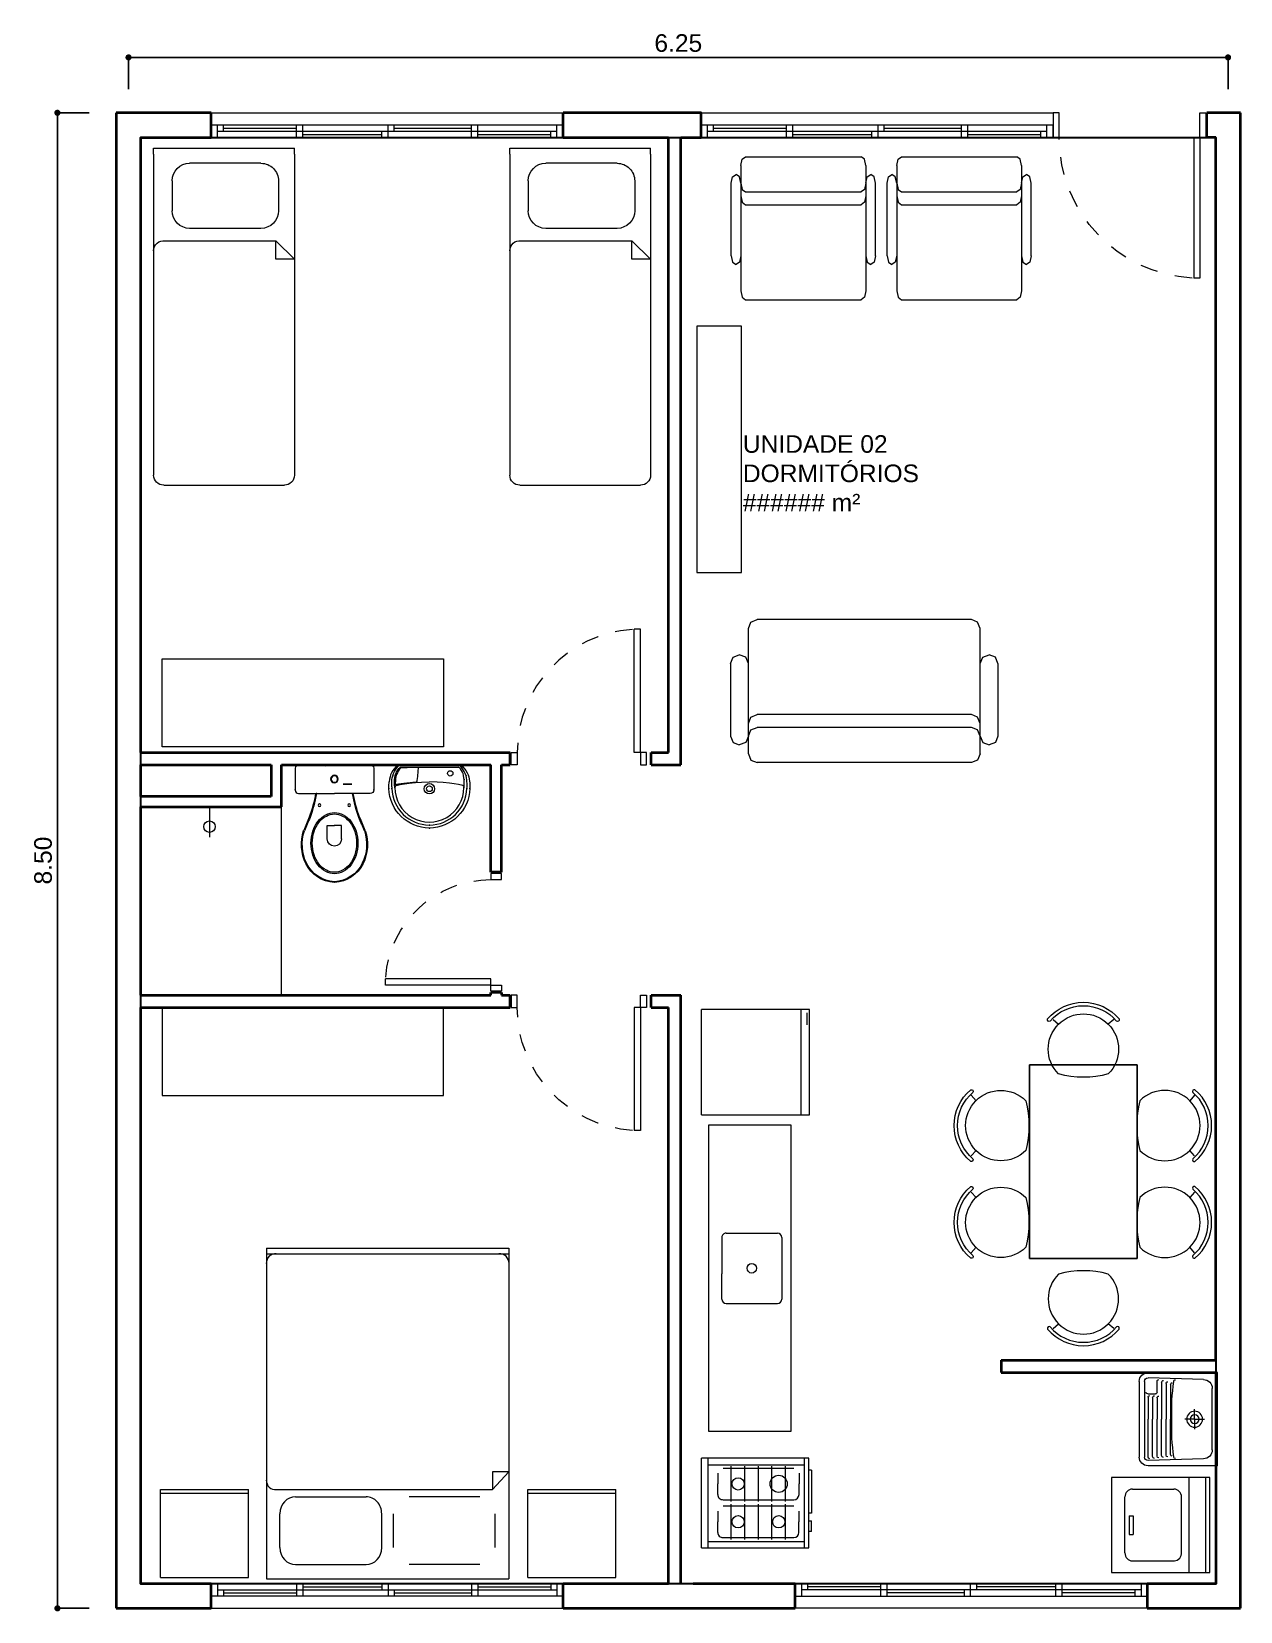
# Model space of a CAD drawing. Header units: millimetres. Extents: x 173 to 410, y -14 to 183.
# Drawn here: x 188.28 to 195.15, y 69.43 to 78.41 of the extents above; entities that cross this region are included whole.
import ezdxf

# ---------------------------------------------------------------- set-up
doc = ezdxf.new("R2010")
doc.units = ezdxf.units.MM
doc.linetypes.add('HIDDEN', pattern=[0.05, 0.025, -0.025])
doc.layers.get('0').update_dxf_attribs({"color": 4})
doc.layers.add('ar-mobiliario', color=7, linetype='Continuous')
doc.layers.add('ar-sanitarios-louças', color=7, linetype='Continuous')
for name, color, linetype, lineweight in [('ARQ Alvenaria', 201, 'Continuous', 40), ('ARQ Anotações', 2, 'Continuous', 5), ('ARQ Caixilharia', 140, 'Continuous', 9), ('ARQ Equipamento', 4, 'Continuous', 18), ('ARQ Projeções', 144, 'HIDDEN', 5), ('ARQ Visto', 152, 'Continuous', 13)]:
    doc.layers.add(name, color=color, linetype=linetype, lineweight=lineweight)
doc.layers.add('ARQ Áreas', color=7, linetype='Continuous', lineweight=30, true_color=0x0ce956, plot=False)
doc.styles.get("Standard").update_dxf_attribs({"font": 'arial.ttf'})
doc.dimstyles.new('Executivo 1-50', dxfattribs={"dimtxt": 0.1, "dimasz": 0.035, "dimexe": 0, "dimexo": 0.0625, "dimgap": 0.03, "dimtad": 1, "dimzin": 0, "dimdsep": 46, "dimtxsty": 'Standard', "dimblk": 'DOT', "dimcen": 0.09, "dimclrd": 8, "dimclre": 8, "dimadec": 0, "dimazin": 0, "dimtfac": 1, "dimtix": 1, "dimtmove": 2, "dimatfit": 3, "dimldrblk": 'DOT', "dimfxl": 0.18, "dimfxlon": 1, "dimtolj": 1, "dimtzin": 0, "dimarcsym": 0})

# ---------------------------------------------------------------- blocks, each defined once
blk = doc.blocks.new('SLAB_19', base_point=(-13.1049, -3.32))
at = {"layer": 'ar-mobiliario', "color": 8, "linetype": 'Continuous', "lineweight": 13, "true_color": 0x747474, "flags": 128}
blk.add_lwpolyline([(-13.1049, -3.32), (-13.1049, -3.82), (-11.5049, -3.82), (-11.5049, -3.32)], close=True, dxfattribs=at)
blk = doc.blocks.new('PSN_Single Bed', base_point=(23.0058, 28.0131))
at = {"layer": 'ar-mobiliario', "color": 8, "linetype": 'Continuous', "lineweight": 13, "true_color": 0x747474}
for p, q in [((23.1927, 29.9119), (23.1927, 29.9463)), ((23.9927, 29.9463), (23.1927, 29.9463)), ((23.1927, 29.9119), (23.1927, 28.0878)), ((23.9927, 29.9119), (23.9927, 29.9463)), ((23.9927, 29.9119), (23.9927, 28.0878)), ((23.3826, 29.8605), (23.788, 29.8605)), ((23.2826, 29.7605), (23.2826, 29.5905)), ((23.888, 29.7605), (23.888, 29.5905)), ((23.3826, 29.4905), (23.788, 29.4905)), ((23.2983, 29.4203), (23.1927, 29.3148)), ((23.2983, 29.3148), (23.2983, 29.4203)), ((23.9292, 29.4203), (23.2983, 29.4203)), ((23.1927, 29.3148), (23.2983, 29.3148)), ((23.9357, 28.0308), (23.2497, 28.0308))]:
    blk.add_line(p, q, dxfattribs=at)
for centre, radius, start, end in [((23.3826, 29.7605), 0.1, 90, 180.00001), ((23.788, 29.7605), 0.1, 0, 90), ((23.3826, 29.5905), 0.1, 180.00001, 270), ((23.788, 29.5905), 0.1, 270, 0), ((23.9356, 29.3637), 0.0571, 0, 97.1348), ((23.2497, 28.0878), 0.057, 180, 270), ((23.9357, 28.0878), 0.057, 270, 360)]:
    blk.add_arc(centre, radius, start, end, dxfattribs=at)
blk = doc.blocks.new('PSR_Double Bed', base_point=(23.0058, 28.0131))
at = {"layer": 'ar-mobiliario', "color": 8, "linetype": 'Continuous', "lineweight": 13, "true_color": 0x747474}
for p, q in [((23.0243, 29.7316), (23.0587, 29.7316)), ((23.0243, 28.1816), (23.0243, 29.7316)), ((23.0587, 29.7316), (24.9398, 29.7316)), ((23.0587, 28.1816), (23.0587, 29.7316)), ((24.4483, 29.626), (24.3427, 29.7316)), ((24.3427, 29.7316), (24.3427, 29.626)), ((24.9398, 29.7316), (24.9743, 29.7316)), ((24.9743, 28.1816), (24.9743, 29.7316)), ((24.3427, 29.626), (24.4483, 29.626)), ((24.4483, 28.2451), (24.4483, 29.626)), ((24.7904, 29.6447), (24.5904, 29.6447)), ((24.4904, 29.5447), (24.4904, 29.0947)), ((24.8904, 29.5447), (24.8904, 29.0947)), ((24.7904, 28.9947), (24.5904, 28.9947)), ((24.7904, 28.9185), (24.5904, 28.9185)), ((24.4904, 28.3685), (24.4904, 28.8185)), ((24.8904, 28.3685), (24.8904, 28.8185)), ((24.7904, 28.2685), (24.5904, 28.2685)), ((23.0243, 28.1816), (23.0587, 28.1816)), ((23.0587, 28.1816), (24.9398, 28.1816)), ((24.9398, 28.1816), (24.9743, 28.1816))]:
    blk.add_line(p, q, dxfattribs=at)
for centre, radius, start, end in [((23.1154, 29.6752), 0.0571, 90, 187.13481), ((24.5904, 28.8185), 0.1, 90, 180.00001), ((24.7904, 28.8185), 0.1, 0, 90), ((24.5904, 28.3685), 0.1, 180.00001, 270), ((24.7904, 28.3685), 0.1, 270, 0), ((23.1154, 28.238), 0.0571, 172.86513, 270), ((24.3916, 28.238), 0.0571, 270, 7.13484)]:
    blk.add_arc(centre, radius, start, end, dxfattribs=at)
blk = doc.blocks.new('Cab Base 1D-Drawer_2', base_point=(23.0058, 28.0131))
at = {"layer": 'ar-mobiliario', "color": 8, "linetype": 'Continuous', "lineweight": 13, "true_color": 0x747474}
for p, q in [((23.0058, 28.5131), (23.5058, 28.5131)), ((23.0058, 28.0131), (23.0058, 28.5131)), ((23.0058, 28.4931), (23.5058, 28.4931)), ((23.5058, 28.0131), (23.5058, 28.5131)), ((23.0058, 28.0131), (23.5058, 28.0131))]:
    blk.add_line(p, q, dxfattribs=at)
blk = doc.blocks.new('_DOT')
at = {"color": 0, "linetype": 'ByBlock', "lineweight": -2}
blk.add_line((-0.5, 0), (-1, 0), dxfattribs=at)
at = {"color": 0, "linetype": 'ByBlock', "const_width": 0.5}
blk.add_lwpolyline([(-0.25, 0, 1), (0.25, 0, 1)], format="xyb", close=True, dxfattribs=at)
blk = doc.blocks.new('*D2715')
at = {"layer": 'ARQ Anotações', "color": 8, "lineweight": -2, "transparency": 16777216}
for p, q in [((188.8267, 78.0867), (188.8267, 78.2667)), ((188.8617, 78.2667), (195.0417, 78.2667)), ((195.0767, 78.0867), (195.0767, 78.2667))]:
    blk.add_line(p, q, dxfattribs=at)
at = {"layer": 'Defpoints', "color": 0, "transparency": 16777216}
for p in [(195.0767, 78.2667), (195.0767, 77.7619), (188.8267, 72.8469)]:
    blk.add_point(p, dxfattribs=at)
at = {"layer": 'ARQ Anotações', "color": 8, "lineweight": -2, "transparency": 16777216, "xscale": 0.035, "yscale": 0.035, "zscale": 0.035, "rotation": 180}
blk.add_blockref('_DOT', (188.8267, 78.2667), dxfattribs=at)
at = {"layer": 'ARQ Anotações', "color": 8, "lineweight": -2, "transparency": 16777216, "xscale": 0.035, "yscale": 0.035, "zscale": 0.035}
blk.add_blockref('_DOT', (195.0767, 78.2667), dxfattribs=at)
at = {"layer": 'ARQ Anotações', "color": 0, "transparency": 16777216, "insert": (191.9517, 78.3478), "char_height": 0.1, "attachment_point": 5}
blk.add_mtext('\\A1;6.25', dxfattribs=at)
blk = doc.blocks.new('PSR_cuba cozinha', base_point=(23.0058, 28.0131))
at = {"layer": 'ar-sanitarios-louças', "color": 8, "linetype": 'Continuous', "lineweight": 13, "true_color": 0x747474}
for p, q in [((23.1098, 28.5687), (23.4098, 28.5687)), ((23.0848, 28.5437), (23.0848, 28.3372)), ((23.4348, 28.5437), (23.4348, 28.1937)), ((23.0848, 28.1937), (23.0848, 28.3372)), ((23.1098, 28.1687), (23.4098, 28.1687))]:
    blk.add_line(p, q, dxfattribs=at)
blk.add_circle((23.2598, 28.3687), 0.0269, dxfattribs=at)
for centre, start, end in [((23.1098, 28.5437), 90, 180.00001), ((23.4098, 28.5437), 0, 90), ((23.1098, 28.1937), 180.00001, 270), ((23.4098, 28.1937), 270, 0)]:
    blk.add_arc(centre, 0.025, start, end, dxfattribs=at)
blk = doc.blocks.new('PSR_Fridge 1Door', base_point=(23.0058, 28.0131))
at = {"layer": 'ar-mobiliario', "color": 8, "linetype": 'Continuous', "lineweight": 13, "true_color": 0x747474}
for p, q in [((23.0058, 28.6608), (23.0058, 28.0131)), ((23.0058, 28.6608), (23.717, 28.6608)), ((23.717, 28.0131), (23.717, 28.6608)), ((23.0058, 28.0639), (23.717, 28.0639)), ((23.0058, 28.0131), (23.717, 28.0131)), ((23.6123, 28.028), (23.6933, 28.028))]:
    blk.add_line(p, q, dxfattribs=at)
blk = doc.blocks.new('PSR_Fogão4 bocas', base_point=(23.0058, 28.0131))
at = {"layer": 'ar-mobiliario', "color": 8, "linetype": 'Continuous', "lineweight": 13, "true_color": 0x747474}
for p, q in [((23.0058, 28.6227), (23.5158, 28.6227)), ((23.0058, 28.6227), (23.0058, 28.0131)), ((23.0058, 28.5846), (23.5158, 28.5846)), ((23.0429, 28.5846), (23.0429, 28.0385)), ((23.4787, 28.5846), (23.4787, 28.0385)), ((23.5158, 28.0131), (23.5158, 28.6227)), ((23.0643, 28.5007), (23.0643, 28.0989)), ((23.0943, 28.5307), (23.1545, 28.5307)), ((23.2147, 28.5307), (23.1545, 28.5307)), ((23.2447, 28.5007), (23.2447, 28.0989)), ((23.2797, 28.5007), (23.2797, 28.0989)), ((23.3097, 28.5307), (23.3699, 28.5307)), ((23.4301, 28.5307), (23.3699, 28.5307)), ((23.4601, 28.5007), (23.4601, 28.0989)), ((23.0539, 28.4537), (23.2547, 28.4537)), ((23.0539, 28.3768), (23.2547, 28.3768)), ((23.2692, 28.4537), (23.4701, 28.4537)), ((23.2692, 28.3768), (23.4701, 28.3768)), ((23.0539, 28.2998), (23.2547, 28.2998)), ((23.2692, 28.2998), (23.4701, 28.2998)), ((23.0539, 28.2228), (23.2547, 28.2228)), ((23.2692, 28.2228), (23.4701, 28.2228)), ((23.0539, 28.1459), (23.2547, 28.1459)), ((23.2692, 28.1459), (23.4701, 28.1459)), ((23.0058, 28.0385), (23.5158, 28.0385)), ((23.0943, 28.0689), (23.1545, 28.0689)), ((23.2147, 28.0689), (23.1545, 28.0689)), ((23.3097, 28.0689), (23.3699, 28.0689)), ((23.4301, 28.0689), (23.3699, 28.0689)), ((23.0058, 28.0131), (23.5158, 28.0131)), ((23.0992, 27.9977), (23.0992, 28.0131)), ((23.0992, 27.9977), (23.1591, 27.9977)), ((23.1591, 28.0131), (23.1591, 27.9977)), ((23.2037, 27.9977), (23.2037, 28.0131)), ((23.4488, 27.9977), (23.2037, 27.9977)), ((23.4488, 27.9977), (23.4488, 28.0131))]:
    blk.add_line(p, q, dxfattribs=at)
for centre, radius in [((23.1545, 28.4153), 0.035), ((23.3699, 28.4152), 0.035), ((23.1545, 28.1844), 0.035), ((23.3699, 28.1843), 0.0487)]:
    blk.add_circle(centre, radius, dxfattribs=at)
for centre, start, end in [((23.0943, 28.5007), 90, 180.00001), ((23.3097, 28.5007), 90, 180.00001), ((23.0943, 28.0989), 180.00001, 270), ((23.3097, 28.0989), 180.00001, 270)]:
    blk.add_arc(centre, 0.03, start, end, dxfattribs=at)
blk = doc.blocks.new('CP929_2')
at = {"layer": 'ARQ Equipamento', "lineweight": 13}
for p, q in [((-0.2223, -0.0272), (-0.2237, -0.035)), ((-0.2237, -0.035), (-0.2237, -0.1589)), ((-0.218, -0.0207), (-0.2223, -0.0272)), ((-0.2115, -0.0164), (-0.218, -0.0207)), ((-0.2037, -0.015), (-0.2115, -0.0164)), ((-0.2037, -0.015), (0.2037, -0.015)), ((0.2037, -0.015), (0.2115, -0.0164)), ((0.2115, -0.0164), (0.2173, -0.0207)), ((0.2173, -0.0207), (0.2216, -0.0272)), ((0.2216, -0.0272), (0.223, -0.035)), ((0.223, -0.035), (0.223, -0.1589)), ((-0.2237, -0.1589), (-0.2223, -0.1668)), ((-0.2223, -0.1668), (-0.218, -0.1732)), ((-0.218, -0.1732), (-0.2115, -0.1775)), ((-0.2115, -0.1775), (-0.2037, -0.1789)), ((-0.2037, -0.1789), (-0.0004, -0.1789)), ((-0.1027, -0.1796), (-0.1025, -0.1789)), ((0.2037, -0.1789), (-0.0004, -0.1789)), ((0.102, -0.1796), (0.1018, -0.1789)), ((0.2115, -0.1775), (0.2037, -0.1789)), ((0.2173, -0.1732), (0.2115, -0.1775)), ((0.2216, -0.1668), (0.2173, -0.1732)), ((0.223, -0.1589), (0.2216, -0.1668)), ((-0.0404, -0.4373), (-0.0404, -0.36)), ((-0.0404, -0.36), (0.0004, -0.36)), ((0.0404, -0.36), (-0.0004, -0.36)), ((0.0404, -0.4373), (0.0404, -0.36))]:
    blk.add_line(p, q, dxfattribs=at)
for centre, radius in [((-0.0004, -0.097), 0.0216), ((-0.0004, -0.097), 0.018), ((-0.0841, -0.2459), 0.00752), ((0.0841, -0.2459), 0.00752)]:
    blk.add_circle(centre, radius, dxfattribs=at)
for centre, radius, start, end in [((-0.8588, -0.0485), 0.7626, 339.69088, 350.16298), ((0.858, -0.0485), 0.7626, 189.83702, 200.30912), ((-0.8588, -0.0485), 0.7673, 339.69088, 350.16298), ((0.858, -0.0485), 0.7673, 189.83702, 200.30912), ((-26.813, 10.7236), 28.863, 337.3538, 337.51832), ((-25.3749, 10.1249), 27.3099, 337.35144, 337.52574), ((0.0469, -0.4465), 0.1784, 142.51776, 162.37842), ((0.0459, -0.4468), 0.1702, 142.51776, 162.37842), ((0.018, -0.4244), 0.142, 118.37615, 142.51776), ((0.0176, -0.4251), 0.1345, 118.37615, 142.51776), ((-0.0004, -0.3904), 0.1034, 90, 118.37615), ((-0.0004, -0.3918), 0.0966, 90, 118.37615), ((-0.0004, -0.3904), 0.1034, 61.62385, 90), ((-0.0004, -0.3918), 0.0966, 61.62385, 90), ((-0.0184, -0.4251), 0.1345, 37.48224, 61.62385), ((-0.0187, -0.4244), 0.142, 37.48224, 61.62385), ((-0.0466, -0.4468), 0.1702, 17.62158, 37.48224), ((-0.0476, -0.4465), 0.1784, 17.62158, 37.48224), ((25.3742, 10.1249), 27.3099, 202.47426, 202.64856), ((26.8123, 10.7236), 28.863, 202.48168, 202.6462), ((0.0671, -0.4681), 0.2549, 162.09039, 205.44583), ((0.0634, -0.4684), 0.2467, 161.86702, 205.76246), ((0.0924, -0.461), 0.2261, 162.37842, 180), ((0.0905, -0.461), 0.2169, 162.37842, 180), ((0, -0.4373), 0.0404, 180, 0), ((-0.0912, -0.461), 0.2169, 360, 17.62158), ((-0.0931, -0.461), 0.2261, 0, 17.62158), ((-0.0641, -0.4684), 0.2467, 334.23754, 18.13298), ((-0.0678, -0.4681), 0.2549, 334.55417, 17.90961), ((0.0924, -0.461), 0.2261, 180, 197.62158), ((0.0905, -0.461), 0.2169, 180, 197.62158), ((0.0469, -0.4754), 0.1784, 197.62158, 217.48224), ((0.0459, -0.4751), 0.1702, 197.62158, 217.48224), ((-0.0466, -0.4751), 0.1702, 322.51776, 342.37842), ((-0.0476, -0.4754), 0.1784, 322.51776, 342.37842), ((-0.0912, -0.461), 0.2169, 342.37842, 0), ((-0.0931, -0.461), 0.2261, 342.37842, 360), ((0.0079, -0.4951), 0.1898, 205.76246, 267.20811), ((0.0079, -0.4951), 0.1851, 205.76246, 267.20811), ((0.018, -0.4976), 0.142, 217.48224, 241.62385), ((0.0176, -0.4968), 0.1345, 217.48224, 241.62385), ((-0.0004, -0.5315), 0.1034, 241.62385, 270), ((-0.0004, -0.5301), 0.0966, 241.62385, 270), ((-0.0004, -0.5301), 0.0966, 270, 298.37615), ((-0.0004, -0.5315), 0.1034, 270, 298.37615), ((-0.0087, -0.4951), 0.1851, 272.79189, 334.23754), ((-0.0087, -0.4951), 0.1898, 272.79189, 334.23754), ((-0.0184, -0.4968), 0.1345, 298.37615, 322.51776), ((-0.0187, -0.4976), 0.142, 298.37615, 322.51776)]:
    blk.add_arc(centre, radius, start, end, dxfattribs=at)
for p in [(-0.2037, -0.015), (0.2037, -0.015), (-0.2237, -0.1589), (0.223, -0.1589), (-0.1027, -0.1796), (0.102, -0.1796)]:
    blk.add_point(p, dxfattribs=at)
blk = doc.blocks.new('L915')
at = {"layer": 'ARQ Equipamento', "lineweight": 13}
for p, q in [((-0.1723, 0), (-0.181, -0.0056)), ((-0.1723, 0), (0.1723, 0)), ((0.1723, 0), (0.181, -0.0056)), ((-0.2266, -0.0827), (-0.2287, -0.0979)), ((-0.2239, -0.0699), (-0.2266, -0.0827)), ((-0.2203, -0.0577), (-0.2239, -0.0699)), ((-0.2155, -0.0464), (-0.2203, -0.0577)), ((-0.2079, -0.0338), (-0.2155, -0.0464)), ((-0.2135, -0.0978), (-0.213, -0.0869)), ((-0.213, -0.0869), (-0.2107, -0.0749)), ((-0.2107, -0.0749), (-0.2081, -0.064)), ((-0.2081, -0.064), (-0.2039, -0.0501)), ((-0.2004, -0.0231), (-0.2079, -0.0338)), ((-0.2039, -0.0501), (-0.1978, -0.0382)), ((-0.1905, -0.0128), (-0.2004, -0.0231)), ((-0.1982, -0.0915), (-0.1979, -0.0843)), ((-0.1979, -0.0843), (-0.1966, -0.0746)), ((-0.1978, -0.0382), (-0.1922, -0.0287)), ((-0.1966, -0.0746), (-0.1943, -0.0606)), ((-0.1943, -0.0606), (-0.1914, -0.0502)), ((-0.192, -0.08), (-0.1932, -0.0926)), ((-0.1922, -0.0287), (-0.1846, -0.0182)), ((-0.1901, -0.0675), (-0.192, -0.08)), ((-0.1914, -0.0502), (-0.1875, -0.042)), ((-0.181, -0.0056), (-0.1905, -0.0128)), ((-0.1869, -0.0562), (-0.1901, -0.0675)), ((-0.1875, -0.042), (-0.1819, -0.0323)), ((-0.1822, -0.0458), (-0.1869, -0.0562)), ((-0.1846, -0.0182), (-0.1767, -0.0094)), ((-0.1766, -0.0361), (-0.1822, -0.0458)), ((-0.1819, -0.0323), (-0.1766, -0.0245)), ((-0.1767, -0.0094), (-0.1694, -0.0038)), ((-0.1766, -0.0245), (-0.1706, -0.0173)), ((-0.1703, -0.0257), (-0.1766, -0.0361)), ((-0.1706, -0.0173), (-0.164, -0.0134)), ((-0.1627, -0.0176), (-0.1703, -0.0257)), ((-0.1694, -0.0038), (0.1694, -0.0038)), ((-0.164, -0.0134), (0.164, -0.0134)), ((-0.1266, -0.0172), (-0.1627, -0.0176)), ((-0.0955, -0.0169), (-0.1266, -0.0172)), ((-0.0613, -0.0172), (-0.0955, -0.0169)), ((-0.0688, -0.0904), (-0.0663, -0.0668)), ((-0.0663, -0.0668), (-0.0635, -0.0367)), ((-0.0635, -0.0367), (-0.0613, -0.0172)), ((0.1706, -0.0173), (0.164, -0.0134)), ((0.1767, -0.0094), (0.1694, -0.0038)), ((0.1766, -0.0245), (0.1706, -0.0173)), ((0.1819, -0.0323), (0.1766, -0.0245)), ((0.1836, -0.018), (0.1767, -0.0094)), ((0.181, -0.0056), (0.1905, -0.0128)), ((0.1875, -0.042), (0.1819, -0.0323)), ((0.1922, -0.0287), (0.1836, -0.018)), ((0.1914, -0.0502), (0.1875, -0.042)), ((0.1905, -0.0128), (0.2004, -0.0231)), ((0.1943, -0.0606), (0.1914, -0.0502)), ((0.1978, -0.0382), (0.1922, -0.0287)), ((0.1966, -0.0746), (0.1943, -0.0606)), ((0.1979, -0.0843), (0.1966, -0.0746)), ((0.2039, -0.0501), (0.1978, -0.0382)), ((0.1982, -0.0915), (0.1979, -0.0843)), ((0.2004, -0.0231), (0.2079, -0.0338)), ((0.2081, -0.064), (0.2039, -0.0501)), ((0.2079, -0.0338), (0.2155, -0.0464)), ((0.2107, -0.0749), (0.2081, -0.064)), ((0.213, -0.0869), (0.2107, -0.0749)), ((0.2135, -0.0978), (0.213, -0.0869)), ((0.2155, -0.0464), (0.2203, -0.0577)), ((0.2203, -0.0577), (0.2239, -0.0699)), ((0.2239, -0.0699), (0.2266, -0.0827)), ((0.2266, -0.0827), (0.2282, -0.0934)), ((-0.23, -0.1144), (-0.2294, -0.1036)), ((-0.23, -0.1252), (-0.23, -0.1144)), ((-0.23, -0.136), (-0.23, -0.1252)), ((-0.2282, -0.1588), (-0.23, -0.136)), ((-0.2294, -0.1036), (-0.2287, -0.0979)), ((-0.224, -0.181), (-0.2282, -0.1588)), ((-0.214, -0.1138), (-0.2139, -0.1052)), ((-0.2139, -0.1214), (-0.214, -0.1138)), ((-0.2139, -0.1052), (-0.2135, -0.0978)), ((-0.2138, -0.1252), (-0.2139, -0.1214)), ((-0.2138, -0.1252), (-0.2138, -0.1282)), ((-0.2138, -0.1282), (-0.2132, -0.1354)), ((-0.2132, -0.1354), (-0.2114, -0.157)), ((-0.2114, -0.157), (-0.2078, -0.1774)), ((-0.2078, -0.1774), (-0.2018, -0.1973)), ((-0.1985, -0.0974), (-0.1982, -0.0915)), ((-0.1982, -0.1024), (-0.1985, -0.0974)), ((-0.1982, -0.1078), (-0.1982, -0.1024)), ((-0.1982, -0.1132), (-0.1982, -0.1078)), ((-0.1976, -0.1192), (-0.1982, -0.1132)), ((-0.197, -0.1246), (-0.1976, -0.1192)), ((-0.1964, -0.13), (-0.197, -0.1246)), ((-0.195, -0.1249), (-0.1964, -0.13)), ((-0.1933, -0.122), (-0.195, -0.1249)), ((-0.1932, -0.0926), (-0.1941, -0.1051)), ((-0.1941, -0.1051), (-0.1935, -0.1161)), ((-0.1935, -0.1161), (-0.1844, -0.1123)), ((-0.1897, -0.1184), (-0.1933, -0.122)), ((-0.1897, -0.1184), (-0.166, -0.113)), ((-0.1844, -0.1123), (-0.1734, -0.1092)), ((-0.1734, -0.1092), (-0.1609, -0.1073)), ((-0.166, -0.113), (-0.1407, -0.1087)), ((-0.1609, -0.1073), (-0.1445, -0.1048)), ((-0.1445, -0.1048), (-0.1282, -0.1026)), ((-0.1407, -0.1087), (-0.1142, -0.1053)), ((-0.1282, -0.1026), (-0.11, -0.1007)), ((-0.1142, -0.1053), (-0.0784, -0.1016)), ((-0.11, -0.1007), (-0.0946, -0.0992)), ((-0.0946, -0.0992), (-0.0779, -0.0985)), ((-0.0784, -0.1016), (-0.045, -0.1003)), ((-0.0779, -0.0985), (-0.071, -0.0976)), ((-0.071, -0.0976), (-0.0688, -0.0904)), ((-0.045, -0.1003), (0, -0.0979)), ((0.045, -0.1003), (0, -0.0979)), ((0.0784, -0.1016), (0.045, -0.1003)), ((0.1142, -0.1053), (0.0784, -0.1016)), ((0.1407, -0.1087), (0.1142, -0.1053)), ((0.166, -0.113), (0.1407, -0.1087)), ((0.1897, -0.1184), (0.166, -0.113)), ((0.1897, -0.1184), (0.1933, -0.122)), ((0.1933, -0.122), (0.195, -0.1249)), ((0.195, -0.1249), (0.1964, -0.13)), ((0.1964, -0.13), (0.197, -0.1246)), ((0.197, -0.1246), (0.1976, -0.1192)), ((0.1976, -0.1192), (0.1982, -0.1132)), ((0.1985, -0.0974), (0.1982, -0.0915)), ((0.1982, -0.1024), (0.1985, -0.0974)), ((0.1982, -0.1078), (0.1982, -0.1024)), ((0.1982, -0.1132), (0.1982, -0.1078)), ((0.2018, -0.1973), (0.2078, -0.1774)), ((0.2078, -0.1774), (0.2114, -0.157)), ((0.2114, -0.157), (0.2132, -0.1354)), ((0.2132, -0.1354), (0.2138, -0.1282)), ((0.2139, -0.1052), (0.2135, -0.0978)), ((0.2138, -0.1252), (0.2139, -0.1214)), ((0.2138, -0.1282), (0.2138, -0.1252)), ((0.214, -0.1138), (0.2139, -0.1052)), ((0.2139, -0.1214), (0.214, -0.1138)), ((0.2282, -0.1588), (0.224, -0.181)), ((0.2282, -0.0934), (0.2294, -0.1036)), ((0.23, -0.136), (0.2282, -0.1588)), ((0.2294, -0.1036), (0.23, -0.1144)), ((0.23, -0.1144), (0.23, -0.1252)), ((0.23, -0.1252), (0.23, -0.136)), ((-0.218, -0.2027), (-0.224, -0.181)), ((-0.2102, -0.2231), (-0.218, -0.2027)), ((-0.2, -0.2429), (-0.2102, -0.2231)), ((-0.2018, -0.1973), (-0.1946, -0.2165)), ((-0.1886, -0.2615), (-0.2, -0.2429)), ((-0.1946, -0.2165), (-0.1856, -0.2345)), ((-0.1754, -0.2783), (-0.1886, -0.2615)), ((-0.1856, -0.2345), (-0.1748, -0.2519)), ((-0.1748, -0.2519), (-0.1621, -0.2675)), ((-0.1621, -0.2675), (-0.1483, -0.2825)), ((0.1483, -0.2825), (0.1621, -0.2675)), ((0.1621, -0.2675), (0.1748, -0.2519)), ((0.1748, -0.2519), (0.1856, -0.2345)), ((0.1886, -0.2615), (0.1754, -0.2783)), ((0.1856, -0.2345), (0.1946, -0.2165)), ((0.2, -0.2429), (0.1886, -0.2615)), ((0.1946, -0.2165), (0.2018, -0.1973)), ((0.2102, -0.2231), (0.2, -0.2429)), ((0.218, -0.2027), (0.2102, -0.2231)), ((0.224, -0.181), (0.218, -0.2027)), ((-0.1603, -0.2945), (-0.1754, -0.2783)), ((-0.1441, -0.309), (-0.1603, -0.2945)), ((-0.1483, -0.2825), (-0.1333, -0.2957)), ((-0.1267, -0.3216), (-0.1441, -0.309)), ((-0.1333, -0.2957), (-0.1171, -0.3078)), ((-0.1081, -0.333), (-0.1267, -0.3216)), ((-0.1171, -0.3078), (-0.0997, -0.318)), ((-0.0883, -0.342), (-0.1081, -0.333)), ((-0.0997, -0.318), (-0.0817, -0.327)), ((-0.0673, -0.3498), (-0.0883, -0.342)), ((-0.0817, -0.327), (-0.0625, -0.3336)), ((-0.0456, -0.3552), (-0.0673, -0.3498)), ((-0.0625, -0.3336), (-0.042, -0.339)), ((-0.0234, -0.3588), (-0.0456, -0.3552)), ((-0.042, -0.339), (-0.0216, -0.342)), ((0, -0.36), (-0.0234, -0.3588)), ((-0.0216, -0.342), (0, -0.3432)), ((0, -0.3432), (0.0216, -0.342)), ((0.0228, -0.3588), (0, -0.36)), ((0.0216, -0.342), (0.042, -0.339)), ((0.0456, -0.3552), (0.0228, -0.3588)), ((0.042, -0.339), (0.0625, -0.3336)), ((0.0673, -0.3498), (0.0456, -0.3552)), ((0.0625, -0.3336), (0.0817, -0.327)), ((0.0877, -0.342), (0.0673, -0.3498)), ((0.0817, -0.327), (0.0997, -0.318)), ((0.1075, -0.333), (0.0877, -0.342)), ((0.0997, -0.318), (0.1171, -0.3078)), ((0.1267, -0.3216), (0.1075, -0.333)), ((0.1171, -0.3078), (0.1333, -0.2957)), ((0.1441, -0.309), (0.1267, -0.3216)), ((0.1333, -0.2957), (0.1483, -0.2825)), ((0.1603, -0.2945), (0.1441, -0.309)), ((0.1754, -0.2783), (0.1603, -0.2945))]:
    blk.add_line(p, q, dxfattribs=at)
for centre, radius in [((0.1185, -0.0494), 0.0151), ((0, -0.1367), 0.0295), ((0, -0.1367), 0.0161)]:
    blk.add_circle(centre, radius, dxfattribs=at)
blk.add_arc((0, -0.13), 0.1964, 180, 360, dxfattribs=at)
for p in [(-0.2081, -0.064), (-0.1979, -0.0843), (-0.1766, -0.0361), (0.1979, -0.0843), (0.2081, -0.064), (-0.23, -0.136), (-0.2132, -0.1354), (-0.1964, -0.13), (-0.1844, -0.1123), (-0.071, -0.0976), (0.1964, -0.13), (0.2132, -0.1354), (0.23, -0.136), (0, -0.3432), (0, -0.36)]:
    blk.add_point(p, dxfattribs=at)
blk = doc.blocks.new('Folha 62')
at = {"lineweight": -2}
for p, q in [((0.3, 0.6), (0.265, 0.6)), ((0.265, 0), (0.265, 0.6)), ((0.3, 0), (0.3, 0.6)), ((-0.335, 0), (-0.3, 0)), ((-0.335, -0.06), (-0.335, 0)), ((-0.3, 0), (-0.3, -0.06)), ((0.3, 0), (0.265, 0)), ((0.335, 0), (0.3, 0)), ((0.3, 0), (0.3, -0.06)), ((0.335, -0.06), (0.335, 0)), ((-0.3, -0.06), (-0.335, -0.06)), ((0.3, -0.06), (0.335, -0.06))]:
    blk.add_line(p, q, dxfattribs=at)
at = {"layer": 'ARQ Projeções'}
blk.add_arc((0.3, 0), 0.6, 94.23692, 180, dxfattribs=at)
blk = doc.blocks.new('chuveiro')
at = {"linetype": 'ByBlock', "lineweight": -2}
blk.add_line((0, 0), (0, -172), dxfattribs=at)
blk.add_circle((0, -112.2), 32.4, dxfattribs=at)
blk = doc.blocks.new('Table 9 Rectangular', base_point=(23.006, 28.013))
at = {"layer": 'ar-mobiliario', "linetype": 'Continuous'}
for p, q in [((24.377, 28.775), (23.006, 28.775)), ((23.006, 28.775), (23.006, 28.013)), ((24.377, 28.775), (23.006, 28.775)), ((23.006, 28.775), (23.006, 28.013)), ((24.377, 28.013), (24.377, 28.775)), ((24.377, 28.013), (24.377, 28.775)), ((23.006, 28.013), (24.377, 28.013)), ((23.006, 28.013), (24.377, 28.013))]:
    blk.add_line(p, q, dxfattribs=at)
blk = doc.blocks.new('PSR_Chair Round', base_point=(23.0058, 28.0131))
at = {"layer": 'ar-mobiliario', "color": 8, "linetype": 'Continuous', "lineweight": 13, "true_color": 0x747474}
for p, q in [((22.8334, 27.5448), (22.8641, 27.572)), ((23.1782, 27.5448), (23.1475, 27.572))]:
    blk.add_line(p, q, dxfattribs=at)
for centre, radius, start, end in [((23.0058, 27.7131), 0.2, 135, 45), ((23.0058, 27.328), 0.5451, 74.96428, 105.03572), ((22.8113, 27.5464), 0.00983, 52.40544, 207.84842), ((23.0058, 27.7131), 0.2658, 220.12698, 319.87303), ((23.0058, 27.7131), 0.2465, 220.12698, 319.87303), ((23.2003, 27.5464), 0.00983, 332.15158, 127.59456)]:
    blk.add_arc(centre, radius, start, end, dxfattribs=at)
blk = doc.blocks.new('PSR_Tanque 25L', base_point=(23.0058, 28.0131))
at = {"layer": 'ar-sanitarios-louças', "color": 8, "linetype": 'Continuous', "lineweight": 13, "true_color": 0x747474}
for p, q in [((22.871, 28.4079), (23.401, 28.4079)), ((22.871, 28.4079), (22.871, 28.0129)), ((22.961, 28.3779), (23.311, 28.3779)), ((23.1942, 28.4079), (23.2477, 28.4079)), ((23.401, 28.4079), (23.401, 28.0129)), ((22.911, 28.3279), (22.901, 28.0129)), ((23.1358, 28.2779), (23.1358, 28.3341)), ((23.361, 28.3279), (23.371, 28.0129)), ((23.1358, 28.2779), (23.0796, 28.2779)), ((23.1358, 28.2779), (23.192, 28.2779)), ((23.1358, 28.2779), (23.1358, 28.2217)), ((22.9316, 28.1154), (23.1358, 28.1154)), ((22.9351, 28.1409), (23.1358, 28.1409)), ((23.3334, 28.1409), (23.1358, 28.1409)), ((23.3385, 28.1154), (23.1358, 28.1154)), ((22.9234, 28.0389), (23.1358, 28.0389)), ((22.9261, 28.0644), (23.1358, 28.0644)), ((22.9289, 28.0899), (23.1358, 28.0899)), ((23.3458, 28.0899), (23.1358, 28.0899)), ((23.2568, 28.0644), (23.1358, 28.0644)), ((23.2585, 28.0389), (23.1358, 28.0389)), ((23.2795, 28.0115), (23.2795, 28.0544)), ((23.2895, 28.0644), (23.3513, 28.0644)), ((22.9206, 28.0134), (23.1358, 28.0134)), ((23.351, 27.9929), (22.921, 27.9929)), ((23.351, 27.9629), (22.921, 27.9629)), ((23.2602, 28.0134), (23.1358, 28.0134))]:
    blk.add_line(p, q, dxfattribs=at)
for radius in [0.0452, 0.025]:
    blk.add_circle((23.1358, 28.2779), radius, dxfattribs=at)
for centre, radius, start, end in [((22.961, 28.3279), 0.05, 90, 180.00001), ((23.311, 28.3279), 0.05, 0, 90), ((22.9218, 28.1692), 0.01, 180.00001, 270), ((22.9316, 28.1254), 0.01, 180.00001, 270), ((23.0945, 29.4021), 1.2549, 262.08706, 271.89098), ((22.9351, 28.1509), 0.01, 180.00001, 270), ((23.1774, 29.4021), 1.2549, 268.10902, 277.91294), ((23.3334, 28.1509), 0.01, 270, 0), ((23.3385, 28.1254), 0.01, 270, 0), ((23.3501, 28.1692), 0.01, 270, 0), ((22.9206, 28.0229), 0.01, 180.00001, 270), ((22.9234, 28.0489), 0.01, 180.00001, 270), ((22.9261, 28.0744), 0.01, 180.00001, 270), ((22.9289, 28.0999), 0.01, 180.00001, 270), ((23.2568, 28.0744), 0.01, 270, 0), ((23.2585, 28.0489), 0.01, 270, 0), ((23.2602, 28.0229), 0.01, 270, 0), ((23.2895, 28.0544), 0.01, 90, 180.00001), ((23.3458, 28.0999), 0.01, 270, 0), ((23.3513, 28.0744), 0.01, 270, 0), ((22.921, 28.0129), 0.05, 180.00001, 270), ((22.921, 28.0129), 0.02, 178.67178, 270), ((23.2895, 28.0115), 0.01, 180.00001, 270), ((23.351, 28.0129), 0.05, 270, 0), ((23.351, 28.0124), 0.02, 270, 1.32823)]:
    blk.add_arc(centre, radius, start, end, dxfattribs=at)
blk = doc.blocks.new('PSN_WasherDryer Vert', base_point=(23.006, 28.013))
at = {"layer": 'ar-mobiliario', "color": 8, "linetype": 'Continuous', "lineweight": 13, "true_color": 0x747474}
for p, q in [((23.615, 28.673), (23.006, 28.673)), ((23.006, 28.673), (23.006, 28.013)), ((23.615, 28.013), (23.615, 28.673)), ((23.081, 28.532), (23.081, 28.251)), ((23.131, 28.583), (23.49, 28.583)), ((23.37, 28.554), (23.25, 28.554)), ((23.25, 28.554), (23.25, 28.527)), ((23.37, 28.527), (23.25, 28.527)), ((23.37, 28.554), (23.37, 28.527)), ((23.54, 28.532), (23.54, 28.254)), ((23.136, 28.203), (23.49, 28.203)), ((23.006, 28.153), (23.615, 28.153)), ((23.006, 28.04), (23.615, 28.04)), ((23.006, 28.013), (23.615, 28.013))]:
    blk.add_line(p, q, dxfattribs=at)
for centre, radius, start, end in [((23.131, 28.532), 0.0508, 90, 180), ((23.49, 28.532), 0.0508, 360, 90), ((23.131, 28.254), 0.0509, 183.5763, 274.7637), ((23.49, 28.254), 0.0508, 270, 0)]:
    blk.add_arc(centre, radius, start, end, dxfattribs=at)
blk = doc.blocks.new('PSN_LoveSeat Basic', base_point=(23.0058, 28.0131))
at = {"layer": 'ar-mobiliario', "color": 8, "linetype": 'Continuous', "lineweight": 13, "true_color": 0x747474}
for p, q in [((23.0199, 28.8117), (23.0558, 28.8259)), ((23.0558, 28.8259), (24.2765, 28.8259)), ((24.3124, 28.8117), (24.2765, 28.8259)), ((23.0058, 28.7759), (23.0199, 28.8117)), ((23.0058, 28.0631), (23.0058, 28.7759)), ((24.3265, 28.7759), (24.3124, 28.8117)), ((24.3265, 28.0631), (24.3265, 28.7759)), ((22.9042, 28.5759), (22.9183, 28.6117)), ((22.9042, 28.5759), (22.9042, 28.1631)), ((22.9183, 28.6117), (22.9542, 28.6259)), ((22.99, 28.6117), (22.9542, 28.6259)), ((23.0058, 28.5759), (22.99, 28.6117)), ((24.3265, 28.5759), (24.3407, 28.6117)), ((24.3407, 28.6117), (24.3781, 28.6259)), ((24.414, 28.6117), (24.3781, 28.6259)), ((24.4281, 28.5759), (24.414, 28.6117)), ((24.4281, 28.5759), (24.4281, 28.1631)), ((23.0199, 28.2713), (23.0558, 28.2854)), ((23.0558, 28.2854), (24.2765, 28.2854)), ((24.3124, 28.2713), (24.2765, 28.2854)), ((23.0058, 28.2354), (23.0199, 28.2713)), ((23.0058, 28.1631), (23.0199, 28.1989)), ((23.0199, 28.1989), (23.0558, 28.2131)), ((23.0558, 28.2131), (24.2765, 28.2131)), ((24.3124, 28.1989), (24.2765, 28.2131)), ((24.3265, 28.2354), (24.3124, 28.2713)), ((24.3265, 28.1631), (24.3124, 28.1989)), ((22.9042, 28.1631), (22.9183, 28.1272)), ((22.9183, 28.1272), (22.9542, 28.1131)), ((22.99, 28.1272), (22.9542, 28.1131)), ((23.0058, 28.1631), (22.99, 28.1272)), ((24.3265, 28.1631), (24.3407, 28.1272)), ((24.3407, 28.1272), (24.3781, 28.1131)), ((24.414, 28.1272), (24.3781, 28.1131)), ((24.4281, 28.1631), (24.414, 28.1272)), ((23.0058, 28.0631), (23.0199, 28.0272)), ((23.0199, 28.0272), (23.0558, 28.0131)), ((24.3124, 28.0272), (24.2765, 28.0131)), ((24.3265, 28.0631), (24.3124, 28.0272)), ((23.0558, 28.0131), (24.2765, 28.0131))]:
    blk.add_line(p, q, dxfattribs=at)
blk = doc.blocks.new('SLAB_18', base_point=(-7.5549, -6.2599))
at = {"layer": 'ar-mobiliario', "color": 8, "linetype": 'Continuous', "lineweight": 13, "true_color": 0x747474, "flags": 128}
blk.add_lwpolyline([(-7.5549, -6.2599), (-7.3016, -6.2599), (-7.3016, -4.8598), (-7.5549, -4.8598)], close=True, dxfattribs=at)
blk = doc.blocks.new('Folha 72')
at = {"color": 0, "linetype": 'ByBlock', "lineweight": -2}
for p, q in [((0.35, 0.7), (0.315, 0.7)), ((0.315, 0), (0.315, 0.7)), ((0.35, 0), (0.35, 0.7)), ((-0.385, 0), (-0.35, 0)), ((-0.385, -0.07), (-0.385, 0)), ((-0.35, 0), (-0.35, -0.07)), ((0.35, 0), (0.315, 0)), ((0.385, 0), (0.35, 0)), ((0.35, 0), (0.35, -0.07)), ((0.385, -0.07), (0.385, 0)), ((-0.35, -0.07), (-0.385, -0.07)), ((0.35, -0.07), (0.385, -0.07))]:
    blk.add_line(p, q, dxfattribs=at)
at = {"layer": 'ARQ Projeções'}
blk.add_arc((0.35, 0), 0.7, 93.6334, 180, dxfattribs=at)
blk = doc.blocks.new('Janela de correr_3')
at = {"lineweight": 13}
for p, q in [((0.4026, 0), (-0.6026, 0)), ((-0.6026, 0), (-0.6026, -0.07)), ((-0.5676, -0.07), (-0.5676, 0)), ((-0.5326, -0.035), (-0.5326, 0)), ((-0.1175, -0.07), (-0.1175, 0)), ((-0.0825, -0.07), (-0.0825, 0)), ((1.3974, 0), (0.3921, 0)), ((0.4026, -0.07), (0.4026, 0)), ((0.4026, -0.07), (0.4026, 0)), ((0.4376, -0.035), (0.4376, 0)), ((0.8772, -0.07), (0.8772, 0)), ((0.9122, -0.07), (0.9122, 0)), ((1.3624, -0.07), (1.3624, 0)), ((1.3974, -0.07), (1.3974, 0)), ((-0.6026, -0.07), (0.4026, -0.07)), ((-0.5676, -0.035), (0.4026, -0.035)), ((-0.5326, -0.0175), (-0.1175, -0.0175)), ((-0.0825, -0.0525), (0.3676, -0.0525)), ((0.3676, -0.07), (0.3676, -0.035)), ((0.3921, -0.07), (1.3974, -0.07)), ((0.4026, -0.035), (1.3624, -0.035)), ((0.4376, -0.0175), (0.8772, -0.0175)), ((0.9122, -0.0525), (1.3274, -0.0525)), ((1.3274, -0.07), (1.3274, -0.035))]:
    blk.add_line(p, q, dxfattribs=at)
blk = doc.blocks.new('Folha 82')
for p, q in [((0.4, 0.8), (0.365, 0.8)), ((0.365, 0), (0.365, 0.8)), ((0.4, 0), (0.4, 0.8)), ((-0.435, 0), (-0.4, 0)), ((-0.435, -0.14), (-0.435, 0)), ((-0.4, 0), (-0.4, -0.14)), ((0.4, 0), (0.365, 0)), ((0.435, 0), (0.4, 0)), ((0.4, 0), (0.4, -0.14)), ((0.435, -0.14), (0.435, 0)), ((-0.4, -0.14), (-0.435, -0.14)), ((0.4, -0.14), (0.435, -0.14))]:
    blk.add_line(p, q)
at = {"layer": 'ARQ Projeções'}
blk.add_arc((0.4, 0), 0.8, 93.18023, 180, dxfattribs=at)
blk = doc.blocks.new('*D2718')
at = {"layer": 'ARQ Anotações', "color": 8, "lineweight": -2, "transparency": 16777216}
for p, q in [((188.6023, 77.9519), (188.4223, 77.9519)), ((188.4223, 77.9169), (188.4223, 69.4869)), ((188.6023, 69.4519), (188.4223, 69.4519))]:
    blk.add_line(p, q, dxfattribs=at)
at = {"layer": 'Defpoints', "color": 0, "transparency": 16777216}
for p in [(188.7567, 77.9519), (188.4223, 69.4519), (188.7567, 69.4519)]:
    blk.add_point(p, dxfattribs=at)
at = {"layer": 'ARQ Anotações', "color": 8, "lineweight": -2, "transparency": 16777216, "xscale": 0.035, "yscale": 0.035, "zscale": 0.035}
for p, rotation in [((188.4223, 77.9519), 90), ((188.4223, 69.4519), 270)]:
    blk.add_blockref('_DOT', p, dxfattribs=dict(at, rotation=rotation))
at = {"layer": 'ARQ Anotações', "color": 0, "transparency": 16777216, "insert": (188.3412, 73.7019), "char_height": 0.1, "attachment_point": 5, "rotation": 90}
blk.add_mtext('\\A1;8.50', dxfattribs=at)

msp = doc.modelspace()

# ---------------------------------------------------------------- linework, layer by layer
for p, q in [((189.9468, 74.2369), (189.9468, 74.2369)), ((190.0468, 74.1369), (190.0968, 74.1369))]:
    msp.add_line(p, q)
at = {"layer": 'ar-sanitarios-louças', "color": 8, "linetype": 'Continuous', "lineweight": 13, "true_color": 0x747474, "flags": 128}
msp.add_lwpolyline([(192.1239, 70.458), (192.5939, 70.458), (192.5939, 72.1972), (192.1239, 72.1972)], close=True, dxfattribs=at)
at = {"layer": 'ARQ Alvenaria'}
for p, q in [((188.7567, 77.9519), (188.7567, 73.7769)), ((189.2967, 77.9519), (188.7567, 77.9519)), ((189.2967, 77.8119), (189.2967, 77.9519)), ((191.2967, 77.8119), (191.2967, 77.9519)), ((195.1467, 77.9519), (194.9567, 77.9519)), ((194.9567, 77.8119), (194.9567, 77.9519)), ((195.1467, 69.4519), (195.1467, 77.9519)), ((191.8967, 74.3169), (191.8967, 77.8119)), ((191.9667, 74.2469), (191.9667, 77.8119)), ((195.0067, 77.8119), (194.9567, 77.8119)), ((195.0067, 70.8619), (195.0067, 77.8119)), ((188.8967, 74.3169), (190.9967, 74.3169)), ((190.9967, 74.2469), (190.9967, 74.3169)), ((191.7967, 74.3169), (191.8967, 74.3169)), ((191.7967, 74.2469), (191.7967, 74.3169)), ((188.8967, 74.2469), (189.6367, 74.2469)), ((189.6367, 74.2469), (189.6367, 74.0669)), ((189.6967, 74.2469), (190.8867, 74.2469)), ((189.6967, 74.0069), (189.6967, 74.2469)), ((190.8867, 73.6369), (190.8867, 74.2469)), ((190.9468, 73.6369), (190.9468, 74.2469)), ((190.9468, 74.2469), (190.9967, 74.2469)), ((191.7967, 74.2469), (191.9667, 74.2469)), ((189.6367, 74.0669), (188.8967, 74.0669)), ((188.8967, 74.0069), (189.6967, 74.0069)), ((188.7567, 73.7769), (188.7567, 69.4519)), ((190.9468, 73.6369), (190.8867, 73.6369)), ((188.8967, 72.9369), (190.8867, 72.9369)), ((190.9467, 72.9519), (190.8867, 72.9519)), ((190.8867, 72.9369), (190.8867, 72.9519)), ((190.9467, 72.9519), (190.9467, 72.9369)), ((190.9467, 72.9369), (190.9967, 72.9369)), ((190.9967, 72.8669), (190.9967, 72.9369)), ((191.7967, 72.9369), (191.9667, 72.9369)), ((191.7967, 72.8669), (191.7967, 72.9369)), ((191.9667, 69.5919), (191.9667, 72.9369)), ((188.8967, 72.8669), (190.9467, 72.8669)), ((190.9467, 72.8669), (190.9967, 72.8669)), ((191.7967, 72.8669), (191.8967, 72.8669)), ((191.8967, 69.5919), (191.8967, 72.8669)), ((193.7863, 70.8619), (193.7863, 70.7919)), ((193.7863, 70.8619), (195.0067, 70.8619)), ((193.7863, 70.7919), (193.8863, 70.7919)), ((193.8863, 70.7919), (193.8863, 70.7919)), ((189.2967, 69.4519), (189.2967, 69.5919)), ((191.2967, 69.4519), (191.2967, 69.5919)), ((188.7567, 69.4519), (189.2967, 69.4519)), ((191.2967, 69.4519), (192.6167, 69.4519)), ((194.6167, 69.4519), (195.1467, 69.4519))]:
    msp.add_line(p, q, dxfattribs=at)
for points in [[(191.9667, 77.8119), (192.0817, 77.8119), (192.0817, 77.9519), (191.2967, 77.9519)], [(188.8967, 74.3169), (188.8967, 77.8119), (189.2967, 77.8119)], [(188.8967, 74.3169), (188.8967, 77.8119), (189.2967, 77.8119)], [(191.2967, 77.8119), (191.8967, 77.8119)], [(188.8967, 74.0669), (188.8967, 74.2469)], [(188.8967, 74.0669), (188.8967, 74.2469)], [(188.8967, 73.7769), (188.8967, 74.0069)], [(188.8967, 73.7769), (188.8967, 74.0069)], [(188.8967, 72.9369), (188.8967, 73.7769)], [(188.8967, 72.9369), (188.8967, 73.7769)], [(189.2967, 69.5919), (188.8967, 69.5919), (188.8967, 72.8669)], [(189.2967, 69.5919), (188.8967, 69.5919), (188.8967, 72.8669)], [(193.8863, 70.7919), (195.0067, 70.7919), (195.0067, 69.5919), (194.6167, 69.5919), (194.6167, 69.4519)], [(191.8967, 69.5919), (191.2967, 69.5919)], [(191.8967, 69.5919), (191.2967, 69.5919)], [(192.6167, 69.4519), (192.6167, 69.5919), (192.0367, 69.5919)]]:
    msp.add_lwpolyline(points, dxfattribs=at)
at = {"layer": 'ARQ Caixilharia'}
for p, q in [((189.2967, 77.9519), (191.2967, 77.9519)), ((192.0817, 77.9519), (194.0817, 77.9519)), ((189.2967, 69.4519), (191.2967, 69.4519)), ((194.6167, 69.4519), (192.6167, 69.4519))]:
    msp.add_line(p, q, dxfattribs=at)
at = {"layer": 'ARQ Visto'}
msp.add_lwpolyline([(189.6967, 72.9369), (189.6967, 74.2469)], dxfattribs=at)
at = {"layer": 'ARQ Áreas'}
msp.add_lwpolyline([(188.8967, 77.8119), (195.0067, 77.8119), (195.0067, 69.5919), (188.8967, 69.5919)], close=True, dxfattribs=at)

# ---------------------------------------------------------------- block references
at = {"layer": 'ar-mobiliario', "color": 8, "linetype": 'Continuous', "lineweight": 13, "true_color": 0x747474, "xscale": -1}
for name, p, rotation in [('PSN_Single Bed', (189.9563, 75.8176), 359.9999906931515), ('PSN_Single Bed', (191.9808, 75.8176), 359.9999906931516), ('SLAB_19', (189.0177, 74.3485), 180), ('PSR_Chair Round', (194.2543, 72.3305), 180.0010097082929), ('PSR_Chair Round', (194.085, 72.1955), 270.0010097082928), ('PSR_Chair Round', (194.085, 71.6455), 270.0010097082928)]:
    msp.add_blockref(name, p, dxfattribs=dict(at, rotation=rotation))
at = {"layer": 'ar-mobiliario', "color": 8, "linetype": 'Continuous', "lineweight": 13, "true_color": 0x747474}
for name, p, xscale, yscale, rotation in [('PSN_LoveSeat Basic', (192.3076, 77.7019), -0.5377073775714882, 1.000022234245399, 180.0010093068487), ('PSN_LoveSeat Basic', (193.1931, 77.7019), -0.5377073775714881, 1.000022234245399, 180.0010093068487), ('PSN_LoveSeat Basic', (193.6672, 74.2589), -0.9974066926584794, 0.9999572916922764, 0.001009306848498426), ('PSR_Fridge 1Door', (192.6978, 72.256), 0.8436445457894725, 0.9477981698819252, 89.99899069315117), ('Table 9 Rectangular', (194.5599, 72.5405), -0.8020222414926447, 0.8020222414926469, 90.00099029170744), ('PSR_Double Bed', (189.4602, 71.5173), 0.9641025884146734, 0.8895339473340169, 270.0000093068484), ('PSN_WasherDryer Vert', (194.9734, 69.656), 0.8858267607056385, 0.8484848484848486, 89.99900930684866)]:
    msp.add_blockref(name, p, dxfattribs=dict(at, xscale=xscale, yscale=yscale, rotation=rotation))
for name, p, rotation in [('SLAB_18', (192.3111, 76.7395), 180), ('PSR_Chair Round', (194.4173, 72.1955), 90.0009699725427), ('PSR_Chair Round', (194.4173, 71.6455), 90.0009699725427), ('PSR_Chair Round', (194.2543, 71.5104), 359.9989902917072), ('PSR_Fogão4 bocas', (192.6935, 69.7951), 89.99899069315117), ('Cab Base 1D-Drawer_2', (189.0084, 69.6271), 359.9999906931514), ('Cab Base 1D-Drawer_2', (191.0965, 69.6271), 359.9999906931514)]:
    msp.add_blockref(name, p, dxfattribs=dict(at, rotation=rotation))
msp.add_blockref('SLAB_19', (189.0177, 72.867), dxfattribs=at)
at = {"layer": 'ar-sanitarios-louças', "color": 8, "linetype": 'Continuous', "lineweight": 13, "true_color": 0x747474}
for name, p, xscale, rotation in [('PSR_cuba cozinha', (192.1225, 71.0288), 0.9714285466135772, 359.9997980433913), ('PSR_Tanque 25L', (194.6219, 70.3968), -1, 269.9998180792158)]:
    msp.add_blockref(name, p, dxfattribs=dict(at, xscale=xscale, rotation=rotation))
at = {"layer": 'ARQ Caixilharia', "xscale": -1}
for name, p, rotation in [('Folha 82', (194.5167, 77.8115), 180), ('Folha 62', (190.8867, 73.294), 90), ('Folha 72', (191.3861, 72.8669), 180), ('Janela de correr_3', (189.8994, 69.5219), 180)]:
    msp.add_blockref(name, p, dxfattribs=dict(at, rotation=rotation))
at = {"layer": 'ARQ Caixilharia'}
for name, p in [('Janela de correr_3', (189.8994, 77.8819)), ('Janela de correr_3', (192.6844, 77.8819)), ('Folha 72', (191.3861, 74.3169))]:
    msp.add_blockref(name, p, dxfattribs=at)
at = {"layer": 'ARQ Caixilharia', "rotation": 180}
msp.add_blockref('Janela de correr_3', (194.0141, 69.5219), dxfattribs=at)
at = {"layer": 'ARQ Equipamento', "xscale": -1, "rotation": 359.9999780290392}
msp.add_blockref('CP929_2', (189.9968, 74.2619), dxfattribs=at)
at = {"layer": 'ARQ Equipamento', "rotation": 4.989150760996096e-05}
msp.add_blockref('L915', (190.5368, 74.2469), dxfattribs=at)
at = {"layer": 'ARQ Equipamento', "xscale": 0.001, "yscale": 0.001, "zscale": 0.001}
msp.add_blockref('chuveiro', (189.2868, 74.0069), dxfattribs=at)

# ---------------------------------------------------------------- texts
at = {"layer": 'ARQ Anotações', "insert": (192.8191, 75.9028), "char_height": 0.1, "attachment_point": 5}
msp.add_mtext('\\pxql;UNIDADE 02\\PDORMITÓRIOS\\P###### m²', dxfattribs=at)

# ---------------------------------------------------------------- dimensions: what is measured, and where the dimension line sits
at = {"layer": 'ARQ Anotações'}
dim = msp.add_linear_dim(base=(195.0767, 78.2667), p1=(188.8267, 72.8469), p2=(195.0767, 77.7619), dimstyle='Executivo 1-50', dxfattribs=at)
dim.commit()
dim.dimension.update_dxf_attribs({"geometry": '*D2715', "text_midpoint": (191.9517, 78.3478)})
dim = msp.add_linear_dim(base=(188.4223, 69.4519), p1=(188.7567, 77.9519), p2=(188.7567, 69.4519), angle=90, dimstyle='Executivo 1-50', dxfattribs=at)
dim.commit()
dim.dimension.update_dxf_attribs({"geometry": '*D2718', "text_midpoint": (188.3412, 73.7019)})

doc.saveas('drawing.dxf')
